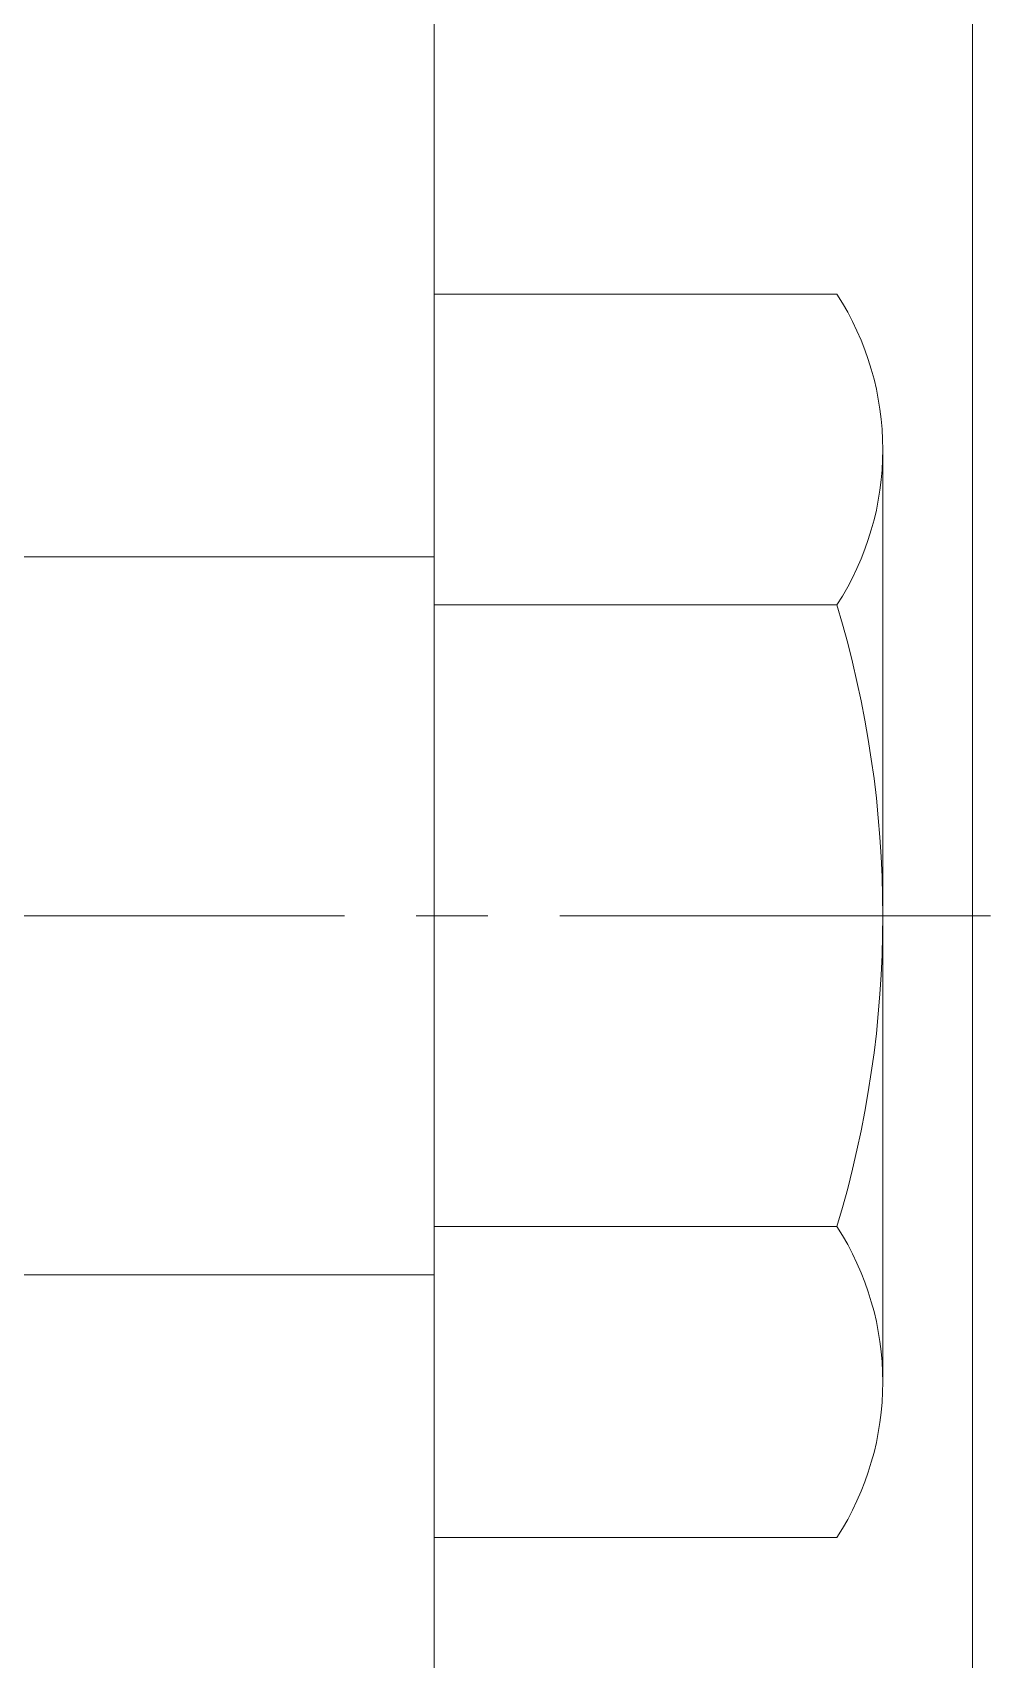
# Model space of a CAD drawing. Header units: millimetres. Extents: x -50460 to 50460, y -35640 to 35640.
# Drawn here: x -33255.93 to -33229.24, y 22091.22 to 22136.55 of the extents above; entities that cross this region are included whole.
import ezdxf

# ---------------------------------------------------------------- set-up
doc = ezdxf.new("R2010")
doc.units = ezdxf.units.MM
doc.set_wipeout_variables(frame=1)
doc.linetypes.add('双点画线', pattern=[22, 12, -2, 2, -2, 2, -2])
doc.linetypes.add('点画线', pattern=[18, 12, -2, 2, -2])
for name, color, linetype, lineweight in [('7', 30, '双点画线', 18), ('EB0', 7, 'Continuous', 15), ('中心线层', 1, '点画线', 18), ('尺寸线层', 4, 'Continuous', 18), ('粗实线层', 7, 'Continuous', 15), ('粗实线层_1', 7, 'Continuous', 15), ('细实线层', 3, 'Continuous', 18)]:
    doc.layers.add(name, color=color, linetype=linetype, lineweight=lineweight)

# ---------------------------------------------------------------- blocks, each defined once
blk = doc.blocks.new('*X209')
at = {"layer": '细实线层'}
blk.add_line((540, 120), (540, 1220), dxfattribs=at)
blk = doc.blocks.new('*X909')
at = {"layer": '粗实线层'}
blk.add_line((0, 177), (0, 10), dxfattribs=at)
blk = doc.blocks.new('*X910')
at = {"layer": '粗实线层_1'}
blk.add_line((297.218, 170.589), (297.218, -29.411), dxfattribs=at)
blk = doc.blocks.new('*X906')
at = {"layer": '中心线层'}
blk.add_line((-1.42, 178), (-27.42, 178), dxfattribs=at)
at = {"layer": '粗实线层_1'}
for name, p in [('*X910', (-306.218, 62.411)), ('*X909', (-9, 39.5))]:
    blk.add_blockref(name, p, dxfattribs=at)
blk = doc.blocks.new('*X919')
at = {"layer": 'EB0'}
for p, q in [((0, 17.321), (0, -17.321)), ((11.223, 17.321), (0, 17.321)), ((12.5, 12.99), (12.5, -12.99)), ((0, 10), (-138.5, 10)), ((0, 10), (0, -10)), ((11.223, 8.66), (0, 8.66)), ((11.223, -8.66), (0, -8.66)), ((0, -10), (-138.5, -10)), ((11.223, -17.321), (0, -17.321))]:
    blk.add_line(p, q, dxfattribs=at)
for centre, radius, start, end in [((4.521, 12.99), 7.979, 327.1328, 32.8672), ((-17.5, 0), 30, 343.2213, 16.7787), ((4.521, -12.99), 7.979, 327.1328, 32.8672)]:
    blk.add_arc(centre, radius, start, end, dxfattribs=at)
at = {"layer": '中心线层', "linetype": '点画线', "lineweight": 18}
blk.add_line((15.5, 0), (-143, 0), dxfattribs=at)
blk = doc.blocks.new('*X904')
at = {"layer": '粗实线层_1'}
blk.add_blockref('*X906', (194, -241), dxfattribs=at)
blk.add_wipeout([(45, -63), (45, -71.5), (45, -71.5), (46.5, -73), (46.5, -73), (91, -73), (91, -73), (103.5, -73), (103.5, -73), (185, -73), (185, -73), (185, -80.321), (185, -80.321), (196.223, -80.321), (196.223, -80.321), (196.304, -80.192), (196.383, -80.061), (196.46, -79.929), (196.534, -79.796), (196.606, -79.661), (196.674, -79.525), (196.741, -79.387), (196.804, -79.249), (196.865, -79.109), (196.924, -78.968), (196.979, -78.826), (197.032, -78.683), (197.082, -78.539), (197.129, -78.394), (197.174, -78.248), (197.216, -78.101), (197.255, -77.953), (197.291, -77.805), (197.324, -77.656), (197.355, -77.507), (197.382, -77.357), (197.407, -77.206), (197.429, -77.055), (197.448, -76.904), (197.464, -76.752), (197.477, -76.6), (197.487, -76.448), (197.494, -76.295), (197.499, -76.143), (197.5, -75.99), (197.5, -75.99), (197.5, -63), (197.5, -63), (197.5, -50.01), (197.5, -50.01), (197.499, -49.857), (197.494, -49.705), (197.487, -49.552), (197.477, -49.4), (197.464, -49.248), (197.448, -49.096), (197.429, -48.945), (197.407, -48.794), (197.382, -48.643), (197.355, -48.493), (197.324, -48.344), (197.291, -48.195), (197.255, -48.047), (197.216, -47.899), (197.174, -47.752), (197.129, -47.606), (197.082, -47.461), (197.032, -47.317), (196.979, -47.174), (196.924, -47.032), (196.865, -46.891), (196.804, -46.751), (196.741, -46.613), (196.674, -46.475), (196.606, -46.339), (196.534, -46.204), (196.46, -46.071), (196.383, -45.939), (196.304, -45.808), (196.223, -45.679), (196.223, -45.679), (185, -45.679), (185, -45.679), (185, -53), (185, -53), (103.5, -53), (103.5, -53), (91, -53), (91, -53), (46.5, -53), (46.5, -53), (45, -54.5), (45, -54.5)]).dxf.layer = '粗实线层_1'
blk.add_blockref('*X919', (185, -63), dxfattribs=at)
blk = doc.blocks.new('*X856')
at = {"layer": 'EB0'}
blk.add_blockref('*X904', (790, 578.216), dxfattribs=at)
blk = doc.blocks.new('*X805')
at = {"layer": '尺寸线层'}
blk.add_blockref('*X856', (-1515, 819.783), dxfattribs=at)

msp = doc.modelspace()

# ---------------------------------------------------------------- block references
at = {"layer": '7'}
msp.add_blockref('*X209', (-33769.742, 21244.445), dxfattribs=at)

# ---------------------------------------------------------------- next in the draw order: block references
at = {"layer": '尺寸线层'}
msp.add_blockref('*X805', (-32704.742, 20776.945), dxfattribs=at)

doc.saveas('drawing.dxf')
